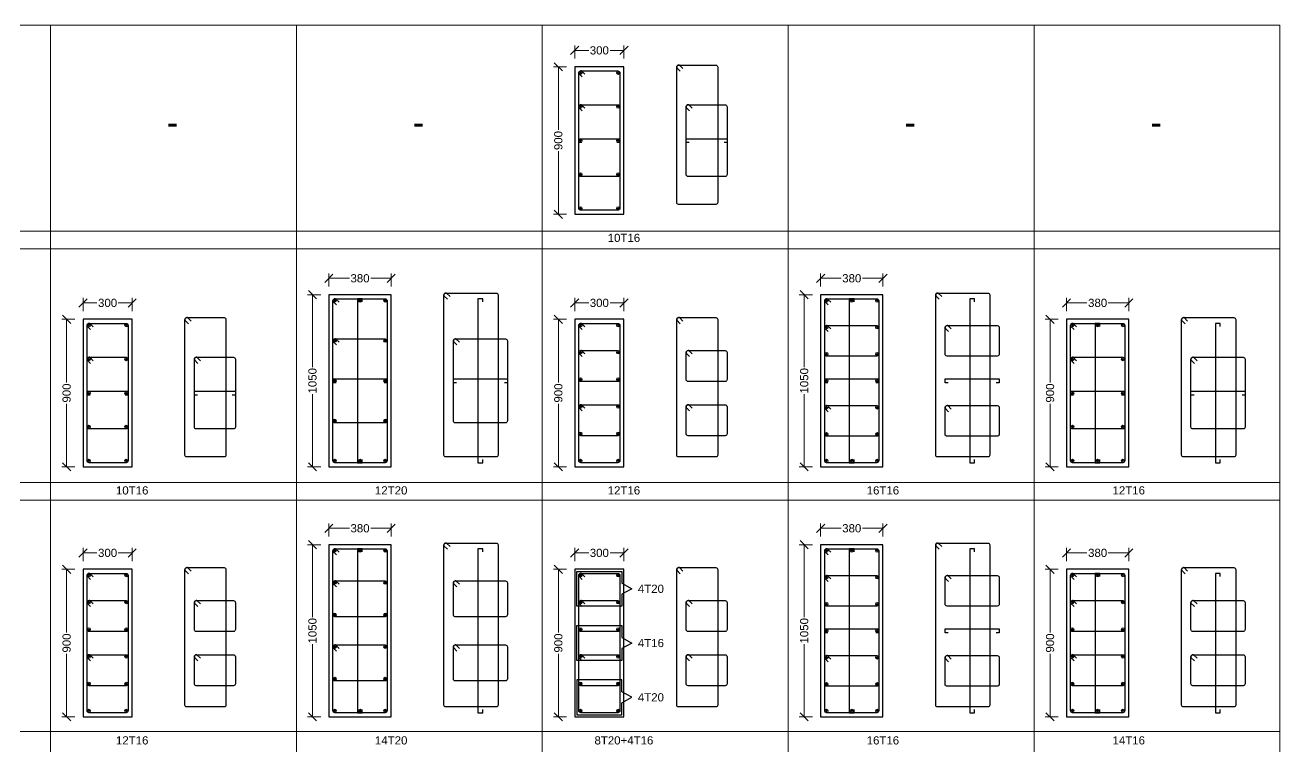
# Model space of a CAD drawing. Header units: inches. Extents: x 332 to 524, y 371 to 463.
# Drawn here: x 400.59 to 408.25, y 411.08 to 415.48 of the extents above; entities that cross this region are included whole.
import ezdxf
from ezdxf.enums import TextEntityAlignment as Align

# ---------------------------------------------------------------- set-up
doc = ezdxf.new("R2010")
doc.units = ezdxf.units.IN
doc.header["$MEASUREMENT"] = 0
for name, color, linetype, lineweight in [('16', 7, 'Continuous', 13), ('20', 7, 'Continuous', 13), ('Column', 1, 'Continuous', 30), ('S-SHEET', 8, 'Continuous', 0)]:
    doc.layers.add(name, color=color, linetype=linetype, lineweight=lineweight)
for name, color, linetype in [('Bar', 7, 'Continuous'), ('Cover', 25, 'Continuous'), ('Dim', 7, 'Continuous'), ('Links', 4, 'Continuous'), ('Text', 7, 'Continuous')]:
    doc.layers.add(name, color=color, linetype=linetype)
doc.styles.add('Rcad', font='arial.ttf')

# ---------------------------------------------------------------- blocks, each defined once
blk = doc.blocks.new('_Oblique')
at = {"color": 0, "linetype": 'ByBlock', "lineweight": -2}
blk.add_line((-0.5, -0.5), (0.5, 0.5), dxfattribs=at)
blk = doc.blocks.new('16')
at = {"layer": '16'}
h = blk.add_hatch(color=256, dxfattribs=at)
edge = h.paths.add_edge_path()
edge.add_arc((0, 0), 0.13, 0, 360)
for p, q in [((-0.5, 0), (0.5, 0)), ((0, 0.5), (0, -0.5))]:
    blk.add_line(p, q, dxfattribs=at)
for radius in [0.5, 0.13]:
    blk.add_circle((0, 0), radius, dxfattribs=at)
blk = doc.blocks.new('20')
at = {"layer": '20'}
h = blk.add_hatch(color=256, dxfattribs=at)
h.paths.add_polyline_path([(0.26, 0.26), (0, 0), (0.26, -0.26, 0.198912), (0.36, 0, 0.198912)])
h.paths.add_polyline_path([(0.26, 0.26, 0.414214), (-0.26, 0.26), (0, 0)])
h.paths.add_polyline_path([(-0.26, 0.26, 0.198912), (-0.36, 0, 0.198912), (-0.26, -0.26), (0, 0)])
h.paths.add_polyline_path([(0, 0), (-0.26, -0.26, 0.414214), (0.26, -0.26)])
blk.add_circle((0, 0), 0.5, dxfattribs=at)

msp = doc.modelspace()

# ---------------------------------------------------------------- linework, layer by layer
at = {"layer": 'Column', "elevation": 2510.4241}
for points in [[(403.9448, 414.3254), (404.2448, 414.3254), (404.2448, 415.2254), (403.9448, 415.2254)], [(402.4448, 412.7846), (402.8248, 412.7846), (402.8248, 413.8346), (402.4448, 413.8346)], [(405.4448, 412.7846), (405.8248, 412.7846), (405.8248, 413.8346), (405.4448, 413.8346)], [(400.9448, 412.7846), (401.2448, 412.7846), (401.2448, 413.6846), (400.9448, 413.6846)], [(403.9448, 412.7846), (404.2448, 412.7846), (404.2448, 413.6846), (403.9448, 413.6846)], [(406.9448, 412.7846), (407.3248, 412.7846), (407.3248, 413.6846), (406.9448, 413.6846)], [(402.4448, 411.259), (402.8248, 411.259), (402.8248, 412.309), (402.4448, 412.309)], [(405.4448, 411.259), (405.8248, 411.259), (405.8248, 412.309), (405.4448, 412.309)], [(400.9448, 411.259), (401.2448, 411.259), (401.2448, 412.159), (400.9448, 412.159)], [(403.9448, 411.259), (404.2448, 411.259), (404.2448, 412.159), (403.9448, 412.159)], [(406.9448, 411.259), (407.3248, 411.259), (407.3248, 412.159), (406.9448, 412.159)]]:
    msp.add_lwpolyline(points, close=True, dxfattribs=at)
at = {"layer": 'Cover', "elevation": 2510.4241}
for points in [[(404.5787, 415.2355), (404.8053, 415.2355, -0.414214), (404.817, 415.2238), (404.817, 414.3972, -0.414214), (404.8053, 414.3855), (404.5787, 414.3855, -0.414214), (404.567, 414.3972), (404.567, 415.2238, -0.414214), (404.5787, 415.2355), (404.5829, 415.2355), (404.6039, 415.2146), (404.5829, 415.2355), (404.5787, 415.2355, 0.414214), (404.567, 415.2238), (404.567, 415.2197), (404.5881, 415.1987)], [(403.9815, 415.2004), (404.2081, 415.2004, -0.414214), (404.2198, 415.1887), (404.2198, 414.3621, -0.414214), (404.2081, 414.3504), (403.9815, 414.3504, -0.414214), (403.9698, 414.3621), (403.9698, 415.1887, -0.414214), (403.9815, 415.2004), (403.9857, 415.2004), (404.0067, 415.1795), (403.9857, 415.2004), (403.9815, 415.2004, 0.414214), (403.9698, 415.1887), (403.9698, 415.1846), (403.9909, 415.1636)], [(402.4815, 413.8096), (402.7881, 413.8096, -0.414214), (402.7998, 413.7979), (402.7998, 412.8213, -0.414214), (402.7881, 412.8096), (402.4815, 412.8096, -0.414214), (402.4698, 412.8213), (402.4698, 413.7979, -0.414214), (402.4815, 413.8096), (402.4857, 413.8096), (402.5067, 413.7886), (402.4857, 413.8096), (402.4815, 413.8096, 0.414214), (402.4698, 413.7979), (402.4698, 413.7937), (402.4909, 413.7728)], [(403.1587, 413.8447), (403.4653, 413.8447, -0.414214), (403.477, 413.833), (403.477, 412.8564, -0.414214), (403.4653, 412.8447), (403.1587, 412.8447, -0.414214), (403.147, 412.8564), (403.147, 413.833, -0.414214), (403.1587, 413.8447), (403.1629, 413.8447), (403.1839, 413.8237), (403.1629, 413.8447), (403.1587, 413.8447, 0.414214), (403.147, 413.833), (403.147, 413.8288), (403.1681, 413.8079)], [(405.4815, 413.8096), (405.7881, 413.8096, -0.414214), (405.7998, 413.7979), (405.7998, 412.8213, -0.414214), (405.7881, 412.8096), (405.4815, 412.8096, -0.414214), (405.4698, 412.8213), (405.4698, 413.7979, -0.414214), (405.4815, 413.8096), (405.4857, 413.8096), (405.5067, 413.7886), (405.4857, 413.8096), (405.4815, 413.8096, 0.414214), (405.4698, 413.7979), (405.4698, 413.7937), (405.4909, 413.7728)], [(406.1587, 413.8447), (406.4653, 413.8447, -0.414214), (406.477, 413.833), (406.477, 412.8564, -0.414214), (406.4653, 412.8447), (406.1587, 412.8447, -0.414214), (406.147, 412.8564), (406.147, 413.833, -0.414214), (406.1587, 413.8447), (406.1629, 413.8447), (406.1839, 413.8237), (406.1629, 413.8447), (406.1587, 413.8447, 0.414214), (406.147, 413.833), (406.147, 413.8288), (406.1681, 413.8079)], [(400.9815, 413.6596), (401.2081, 413.6596, -0.414214), (401.2198, 413.6479), (401.2198, 412.8213, -0.414214), (401.2081, 412.8096), (400.9815, 412.8096, -0.414214), (400.9698, 412.8213), (400.9698, 413.6479, -0.414214), (400.9815, 413.6596), (400.9857, 413.6596), (401.0067, 413.6386), (400.9857, 413.6596), (400.9815, 413.6596, 0.414214), (400.9698, 413.6479), (400.9698, 413.6437), (400.9909, 413.6228)], [(401.5787, 413.6947), (401.8053, 413.6947, -0.414214), (401.817, 413.683), (401.817, 412.8564, -0.414214), (401.8053, 412.8447), (401.5787, 412.8447, -0.414214), (401.567, 412.8564), (401.567, 413.683, -0.414214), (401.5787, 413.6947), (401.5829, 413.6947), (401.6039, 413.6737), (401.5829, 413.6947), (401.5787, 413.6947, 0.414214), (401.567, 413.683), (401.567, 413.6788), (401.5881, 413.6579)], [(403.9815, 413.6596), (404.2081, 413.6596, -0.414214), (404.2198, 413.6479), (404.2198, 412.8213, -0.414214), (404.2081, 412.8096), (403.9815, 412.8096, -0.414214), (403.9698, 412.8213), (403.9698, 413.6479, -0.414214), (403.9815, 413.6596), (403.9857, 413.6596), (404.0067, 413.6386), (403.9857, 413.6596), (403.9815, 413.6596, 0.414214), (403.9698, 413.6479), (403.9698, 413.6437), (403.9909, 413.6228)], [(404.5787, 413.6947), (404.8053, 413.6947, -0.414214), (404.817, 413.683), (404.817, 412.8564, -0.414214), (404.8053, 412.8447), (404.5787, 412.8447, -0.414214), (404.567, 412.8564), (404.567, 413.683, -0.414214), (404.5787, 413.6947), (404.5829, 413.6947), (404.6039, 413.6737), (404.5829, 413.6947), (404.5787, 413.6947, 0.414214), (404.567, 413.683), (404.567, 413.6788), (404.5881, 413.6579)], [(406.9815, 413.6596), (407.2881, 413.6596, -0.414214), (407.2998, 413.6479), (407.2998, 412.8213, -0.414214), (407.2881, 412.8096), (406.9815, 412.8096, -0.414214), (406.9698, 412.8213), (406.9698, 413.6479, -0.414214), (406.9815, 413.6596), (406.9857, 413.6596), (407.0067, 413.6386), (406.9857, 413.6596), (406.9815, 413.6596, 0.414214), (406.9698, 413.6479), (406.9698, 413.6437), (406.9909, 413.6228)], [(407.6587, 413.6947), (407.9653, 413.6947, -0.414214), (407.977, 413.683), (407.977, 412.8564, -0.414214), (407.9653, 412.8447), (407.6587, 412.8447, -0.414214), (407.647, 412.8564), (407.647, 413.683, -0.414214), (407.6587, 413.6947), (407.6629, 413.6947), (407.6839, 413.6737), (407.6629, 413.6947), (407.6587, 413.6947, 0.414214), (407.647, 413.683), (407.647, 413.6788), (407.6681, 413.6579)], [(403.1587, 412.3191), (403.4653, 412.3191, -0.414214), (403.477, 412.3074), (403.477, 411.3308, -0.414214), (403.4653, 411.3191), (403.1587, 411.3191, -0.414214), (403.147, 411.3308), (403.147, 412.3074, -0.414214), (403.1587, 412.3191), (403.1629, 412.3191), (403.1839, 412.2981), (403.1629, 412.3191), (403.1587, 412.3191, 0.414214), (403.147, 412.3074), (403.147, 412.3032), (403.1681, 412.2823)], [(406.1587, 412.3191), (406.4653, 412.3191, -0.414214), (406.477, 412.3074), (406.477, 411.3308, -0.414214), (406.4653, 411.3191), (406.1587, 411.3191, -0.414214), (406.147, 411.3308), (406.147, 412.3074, -0.414214), (406.1587, 412.3191), (406.1629, 412.3191), (406.1839, 412.2981), (406.1629, 412.3191), (406.1587, 412.3191, 0.414214), (406.147, 412.3074), (406.147, 412.3032), (406.1681, 412.2823)], [(402.4815, 412.284), (402.7881, 412.284, -0.414214), (402.7998, 412.2723), (402.7998, 411.2957, -0.414214), (402.7881, 411.284), (402.4815, 411.284, -0.414214), (402.4698, 411.2957), (402.4698, 412.2723, -0.414214), (402.4815, 412.284), (402.4857, 412.284), (402.5067, 412.263), (402.4857, 412.284), (402.4815, 412.284, 0.414214), (402.4698, 412.2723), (402.4698, 412.2681), (402.4909, 412.2472)], [(405.4815, 412.284), (405.7881, 412.284, -0.414214), (405.7998, 412.2723), (405.7998, 411.2957, -0.414214), (405.7881, 411.284), (405.4815, 411.284, -0.414214), (405.4698, 411.2957), (405.4698, 412.2723, -0.414214), (405.4815, 412.284), (405.4857, 412.284), (405.5067, 412.263), (405.4857, 412.284), (405.4815, 412.284, 0.414214), (405.4698, 412.2723), (405.4698, 412.2681), (405.4909, 412.2472)], [(401.5787, 412.1691), (401.8053, 412.1691, -0.414214), (401.817, 412.1574), (401.817, 411.3308, -0.414214), (401.8053, 411.3191), (401.5787, 411.3191, -0.414214), (401.567, 411.3308), (401.567, 412.1574, -0.414214), (401.5787, 412.1691), (401.5829, 412.1691), (401.6039, 412.1481), (401.5829, 412.1691), (401.5787, 412.1691, 0.414214), (401.567, 412.1574), (401.567, 412.1532), (401.5881, 412.1323)], [(404.5787, 412.1691), (404.8053, 412.1691, -0.414214), (404.817, 412.1574), (404.817, 411.3308, -0.414214), (404.8053, 411.3191), (404.5787, 411.3191, -0.414214), (404.567, 411.3308), (404.567, 412.1574, -0.414214), (404.5787, 412.1691), (404.5829, 412.1691), (404.6039, 412.1481), (404.5829, 412.1691), (404.5787, 412.1691, 0.414214), (404.567, 412.1574), (404.567, 412.1532), (404.5881, 412.1323)], [(407.6587, 412.1691), (407.9653, 412.1691, -0.414214), (407.977, 412.1574), (407.977, 411.3308, -0.414214), (407.9653, 411.3191), (407.6587, 411.3191, -0.414214), (407.647, 411.3308), (407.647, 412.1574, -0.414214), (407.6587, 412.1691), (407.6629, 412.1691), (407.6839, 412.1481), (407.6629, 412.1691), (407.6587, 412.1691, 0.414214), (407.647, 412.1574), (407.647, 412.1532), (407.6681, 412.1323)], [(400.9815, 412.134), (401.2081, 412.134, -0.414214), (401.2198, 412.1223), (401.2198, 411.2957, -0.414214), (401.2081, 411.284), (400.9815, 411.284, -0.414214), (400.9698, 411.2957), (400.9698, 412.1223, -0.414214), (400.9815, 412.134), (400.9857, 412.134), (401.0067, 412.113), (400.9857, 412.134), (400.9815, 412.134, 0.414214), (400.9698, 412.1223), (400.9698, 412.1181), (400.9909, 412.0972)], [(403.9815, 412.134), (404.2081, 412.134, -0.414214), (404.2198, 412.1223), (404.2198, 411.2957, -0.414214), (404.2081, 411.284), (403.9815, 411.284, -0.414214), (403.9698, 411.2957), (403.9698, 412.1223, -0.414214), (403.9815, 412.134), (403.9857, 412.134), (404.0067, 412.113), (403.9857, 412.134), (403.9815, 412.134, 0.414214), (403.9698, 412.1223), (403.9698, 412.1181), (403.9909, 412.0972)], [(406.9815, 412.134), (407.2881, 412.134, -0.414214), (407.2998, 412.1223), (407.2998, 411.2957, -0.414214), (407.2881, 411.284), (406.9815, 411.284, -0.414214), (406.9698, 411.2957), (406.9698, 412.1223, -0.414214), (406.9815, 412.134), (406.9857, 412.134), (407.0067, 412.113), (406.9857, 412.134), (406.9815, 412.134, 0.414214), (406.9698, 412.1223), (406.9698, 412.1181), (406.9909, 412.0972)]]:
    msp.add_lwpolyline(points, format="xyb", dxfattribs=at)
at = {"layer": 'Dim', "lineweight": 13}
for p, q in [((403.9448, 415.2754, 2510.4241), (403.9448, 415.3554, 2510.4241)), ((403.9448, 415.3254, 2510.4241), (404.0298, 415.3254, 2510.4241)), ((404.2448, 415.3254, 2510.4241), (404.1599, 415.3254, 2510.4241)), ((404.2448, 415.2754, 2510.4241), (404.2448, 415.3554, 2510.4241)), ((403.8948, 415.2254, 2510.4241), (403.8148, 415.2254, 2510.4241)), ((403.8448, 415.2254, 2510.4241), (403.8448, 414.8405, 2510.4241)), ((403.8448, 414.3254, 2510.4241), (403.8448, 414.7104, 2510.4241)), ((403.8948, 414.3254, 2510.4241), (403.8148, 414.3254, 2510.4241)), ((402.4448, 413.8846, 2510.4241), (402.4448, 413.9646, 2510.4241)), ((402.4448, 413.9346, 2510.4241), (402.5698, 413.9346, 2510.4241)), ((402.8248, 413.9346, 2510.4241), (402.6999, 413.9346, 2510.4241)), ((402.8248, 413.8846, 2510.4241), (402.8248, 413.9646, 2510.4241)), ((405.4448, 413.8846, 2510.4241), (405.4448, 413.9646, 2510.4241)), ((405.4448, 413.9346, 2510.4241), (405.5698, 413.9346, 2510.4241)), ((405.8248, 413.9346, 2510.4241), (405.6999, 413.9346, 2510.4241)), ((405.8248, 413.8846, 2510.4241), (405.8248, 413.9646, 2510.4241)), ((400.9448, 413.7346, 2510.4241), (400.9448, 413.8146, 2510.4241)), ((400.9448, 413.7846, 2510.4241), (401.0298, 413.7846, 2510.4241)), ((401.2448, 413.7846, 2510.4241), (401.1599, 413.7846, 2510.4241)), ((401.2448, 413.7346, 2510.4241), (401.2448, 413.8146, 2510.4241)), ((402.3948, 413.8346, 2510.4241), (402.3148, 413.8346, 2510.4241)), ((402.3448, 413.8346, 2510.4241), (402.3448, 413.3917, 2510.4241)), ((403.9448, 413.7346, 2510.4241), (403.9448, 413.8146, 2510.4241)), ((403.9448, 413.7846, 2510.4241), (404.0298, 413.7846, 2510.4241)), ((404.2448, 413.7846, 2510.4241), (404.1599, 413.7846, 2510.4241)), ((404.2448, 413.7346, 2510.4241), (404.2448, 413.8146, 2510.4241)), ((405.3948, 413.8346, 2510.4241), (405.3148, 413.8346, 2510.4241)), ((405.3448, 413.8346, 2510.4241), (405.3448, 413.3917, 2510.4241)), ((406.9448, 413.7346, 2510.4241), (406.9448, 413.8146, 2510.4241)), ((406.9448, 413.7846, 2510.4241), (407.0698, 413.7846, 2510.4241)), ((407.3248, 413.7846, 2510.4241), (407.1999, 413.7846, 2510.4241)), ((407.3248, 413.7346, 2510.4241), (407.3248, 413.8146, 2510.4241)), ((400.8948, 413.6846, 2510.4241), (400.8148, 413.6846, 2510.4241)), ((400.8448, 413.6846, 2510.4241), (400.8448, 413.2996, 2510.4241)), ((403.8948, 413.6846, 2510.4241), (403.8148, 413.6846, 2510.4241)), ((403.8448, 413.6846, 2510.4241), (403.8448, 413.2996, 2510.4241)), ((406.8948, 413.6846, 2510.4241), (406.8148, 413.6846, 2510.4241)), ((406.8448, 413.6846, 2510.4241), (406.8448, 413.2996, 2510.4241)), ((400.8448, 412.7846, 2510.4241), (400.8448, 413.1695, 2510.4241)), ((402.3448, 412.7846, 2510.4241), (402.3448, 413.2274, 2510.4241)), ((403.8448, 412.7846, 2510.4241), (403.8448, 413.1695, 2510.4241)), ((405.3448, 412.7846, 2510.4241), (405.3448, 413.2274, 2510.4241)), ((406.8448, 412.7846, 2510.4241), (406.8448, 413.1695, 2510.4241)), ((400.8948, 412.7846, 2510.4241), (400.8148, 412.7846, 2510.4241)), ((402.3948, 412.7846, 2510.4241), (402.3148, 412.7846, 2510.4241)), ((403.8948, 412.7846, 2510.4241), (403.8148, 412.7846, 2510.4241)), ((405.3948, 412.7846, 2510.4241), (405.3148, 412.7846, 2510.4241)), ((406.8948, 412.7846, 2510.4241), (406.8148, 412.7846, 2510.4241)), ((402.4448, 412.359, 2510.4241), (402.4448, 412.439, 2510.4241)), ((402.4448, 412.409, 2510.4241), (402.5698, 412.409, 2510.4241)), ((402.8248, 412.409, 2510.4241), (402.6999, 412.409, 2510.4241)), ((402.8248, 412.359, 2510.4241), (402.8248, 412.439, 2510.4241)), ((405.4448, 412.359, 2510.4241), (405.4448, 412.439, 2510.4241)), ((405.4448, 412.409, 2510.4241), (405.5698, 412.409, 2510.4241)), ((405.8248, 412.409, 2510.4241), (405.6999, 412.409, 2510.4241)), ((405.8248, 412.359, 2510.4241), (405.8248, 412.439, 2510.4241)), ((400.9448, 412.209, 2510.4241), (400.9448, 412.289, 2510.4241)), ((400.9448, 412.259, 2510.4241), (401.0298, 412.259, 2510.4241)), ((401.2448, 412.259, 2510.4241), (401.1599, 412.259, 2510.4241)), ((401.2448, 412.209, 2510.4241), (401.2448, 412.289, 2510.4241)), ((402.3948, 412.309, 2510.4241), (402.3148, 412.309, 2510.4241)), ((402.3448, 412.309, 2510.4241), (402.3448, 411.8661, 2510.4241)), ((403.9448, 412.209, 2510.4241), (403.9448, 412.289, 2510.4241)), ((403.9448, 412.259, 2510.4241), (404.0298, 412.259, 2510.4241)), ((404.2448, 412.259, 2510.4241), (404.1599, 412.259, 2510.4241)), ((404.2448, 412.209, 2510.4241), (404.2448, 412.289, 2510.4241)), ((405.3948, 412.309, 2510.4241), (405.3148, 412.309, 2510.4241)), ((405.3448, 412.309, 2510.4241), (405.3448, 411.8661, 2510.4241)), ((406.9448, 412.209, 2510.4241), (406.9448, 412.289, 2510.4241)), ((406.9448, 412.259, 2510.4241), (407.0698, 412.259, 2510.4241)), ((407.3248, 412.259, 2510.4241), (407.1999, 412.259, 2510.4241)), ((407.3248, 412.209, 2510.4241), (407.3248, 412.289, 2510.4241)), ((400.8948, 412.159, 2510.4241), (400.8148, 412.159, 2510.4241)), ((400.8448, 412.159, 2510.4241), (400.8448, 411.7741, 2510.4241)), ((403.8948, 412.159, 2510.4241), (403.8148, 412.159, 2510.4241)), ((403.8448, 412.159, 2510.4241), (403.8448, 411.7741, 2510.4241)), ((406.8948, 412.159, 2510.4241), (406.8148, 412.159, 2510.4241)), ((406.8448, 412.159, 2510.4241), (406.8448, 411.7741, 2510.4241)), ((400.8448, 411.259, 2510.4241), (400.8448, 411.6439, 2510.4241)), ((402.3448, 411.259, 2510.4241), (402.3448, 411.7019, 2510.4241)), ((403.8448, 411.259, 2510.4241), (403.8448, 411.6439, 2510.4241)), ((405.3448, 411.259, 2510.4241), (405.3448, 411.7019, 2510.4241)), ((406.8448, 411.259, 2510.4241), (406.8448, 411.6439, 2510.4241)), ((400.8948, 411.259, 2510.4241), (400.8148, 411.259, 2510.4241)), ((402.3948, 411.259, 2510.4241), (402.3148, 411.259, 2510.4241)), ((403.8948, 411.259, 2510.4241), (403.8148, 411.259, 2510.4241)), ((405.3948, 411.259, 2510.4241), (405.3148, 411.259, 2510.4241)), ((406.8948, 411.259, 2510.4241), (406.8148, 411.259, 2510.4241))]:
    msp.add_line(p, q, dxfattribs=at)
at = {"layer": 'Links', "elevation": 2510.4241}
for points in [[(403.9815, 414.9934), (404.2081, 414.9934, -0.414214), (404.2198, 414.9817), (404.2198, 414.5677, -0.414214), (404.2081, 414.556), (403.9815, 414.556, -0.414214), (403.9698, 414.5677), (403.9698, 414.9817, -0.414214), (403.9815, 414.9934), (403.9857, 414.9934), (404.0067, 414.9725), (403.9857, 414.9934), (403.9815, 414.9934, 0.414214), (403.9698, 414.9817), (403.9698, 414.9776), (403.9909, 414.9566)], [(404.636, 414.9934), (404.8626, 414.9934, -0.414214), (404.8743, 414.9817), (404.8743, 414.5677, -0.414214), (404.8626, 414.556), (404.636, 414.556, -0.414214), (404.6243, 414.5677), (404.6243, 414.9817, -0.414214), (404.636, 414.9934), (404.6402, 414.9934), (404.6612, 414.9725), (404.6402, 414.9934), (404.636, 414.9934, 0.414214), (404.6243, 414.9817), (404.6243, 414.9776), (404.6454, 414.9566)], [(405.4815, 413.6466), (405.7881, 413.6466, -0.414214), (405.7998, 413.6349), (405.7998, 413.4719, -0.414214), (405.7881, 413.4602), (405.4815, 413.4602, -0.414214), (405.4698, 413.4719), (405.4698, 413.6349, -0.414214), (405.4815, 413.6466), (405.4857, 413.6466), (405.5067, 413.6256), (405.4857, 413.6466), (405.4815, 413.6466, 0.414214), (405.4698, 413.6349), (405.4698, 413.6307), (405.4909, 413.6098)], [(406.216, 413.6466), (406.5226, 413.6466, -0.414214), (406.5343, 413.6349), (406.5343, 413.4719, -0.414214), (406.5226, 413.4602), (406.216, 413.4602, -0.414214), (406.2043, 413.4719), (406.2043, 413.6349, -0.414214), (406.216, 413.6466), (406.2202, 413.6466), (406.2412, 413.6256), (406.2202, 413.6466), (406.216, 413.6466, 0.414214), (406.2043, 413.6349), (406.2043, 413.6307), (406.2254, 413.6098)], [(402.4815, 413.5651), (402.7881, 413.5651, -0.414214), (402.7998, 413.5534), (402.7998, 413.0644, -0.414214), (402.7881, 413.0527), (402.4815, 413.0527, -0.414214), (402.4698, 413.0644), (402.4698, 413.5534, -0.414214), (402.4815, 413.5651), (402.4857, 413.5651), (402.5067, 413.5441), (402.4857, 413.5651), (402.4815, 413.5651, 0.414214), (402.4698, 413.5534), (402.4698, 413.5492), (402.4909, 413.5283)], [(403.216, 413.5651), (403.5226, 413.5651, -0.414214), (403.5343, 413.5534), (403.5343, 413.0644, -0.414214), (403.5226, 413.0527), (403.216, 413.0527, -0.414214), (403.2043, 413.0644), (403.2043, 413.5534, -0.414214), (403.216, 413.5651), (403.2202, 413.5651), (403.2412, 413.5441), (403.2202, 413.5651), (403.216, 413.5651, 0.414214), (403.2043, 413.5534), (403.2043, 413.5492), (403.2254, 413.5283)], [(403.9815, 413.494), (404.2081, 413.494, -0.414214), (404.2198, 413.4823), (404.2198, 413.3167, -0.414214), (404.2081, 413.305), (403.9815, 413.305, -0.414214), (403.9698, 413.3167), (403.9698, 413.4823, -0.414214), (403.9815, 413.494), (403.9857, 413.494), (404.0067, 413.473), (403.9857, 413.494), (403.9815, 413.494, 0.414214), (403.9698, 413.4823), (403.9698, 413.4781), (403.9909, 413.4572)], [(404.636, 413.494), (404.8626, 413.494, -0.414214), (404.8743, 413.4823), (404.8743, 413.3167, -0.414214), (404.8626, 413.305), (404.636, 413.305, -0.414214), (404.6243, 413.3167), (404.6243, 413.4823, -0.414214), (404.636, 413.494), (404.6402, 413.494), (404.6612, 413.473), (404.6402, 413.494), (404.636, 413.494, 0.414214), (404.6243, 413.4823), (404.6243, 413.4781), (404.6454, 413.4572)], [(400.9815, 413.4526), (401.2081, 413.4526, -0.414214), (401.2198, 413.4409), (401.2198, 413.0269, -0.414214), (401.2081, 413.0152), (400.9815, 413.0152, -0.414214), (400.9698, 413.0269), (400.9698, 413.4409, -0.414214), (400.9815, 413.4526), (400.9857, 413.4526), (401.0067, 413.4316), (400.9857, 413.4526), (400.9815, 413.4526, 0.414214), (400.9698, 413.4409), (400.9698, 413.4367), (400.9909, 413.4158)], [(401.636, 413.4526), (401.8626, 413.4526, -0.414214), (401.8743, 413.4409), (401.8743, 413.0269, -0.414214), (401.8626, 413.0152), (401.636, 413.0152, -0.414214), (401.6243, 413.0269), (401.6243, 413.4409, -0.414214), (401.636, 413.4526), (401.6402, 413.4526), (401.6612, 413.4316), (401.6402, 413.4526), (401.636, 413.4526, 0.414214), (401.6243, 413.4409), (401.6243, 413.4367), (401.6454, 413.4158)], [(406.9815, 413.4526), (407.2881, 413.4526, -0.414214), (407.2998, 413.4409), (407.2998, 413.0269, -0.414214), (407.2881, 413.0152), (406.9815, 413.0152, -0.414214), (406.9698, 413.0269), (406.9698, 413.4409, -0.414214), (406.9815, 413.4526), (406.9857, 413.4526), (407.0067, 413.4316), (406.9857, 413.4526), (406.9815, 413.4526, 0.414214), (406.9698, 413.4409), (406.9698, 413.4367), (406.9909, 413.4158)], [(407.716, 413.4526), (408.0226, 413.4526, -0.414214), (408.0343, 413.4409), (408.0343, 413.0269, -0.414214), (408.0226, 413.0152), (407.716, 413.0152, -0.414214), (407.7043, 413.0269), (407.7043, 413.4409, -0.414214), (407.716, 413.4526), (407.7202, 413.4526), (407.7412, 413.4316), (407.7202, 413.4526), (407.716, 413.4526, 0.414214), (407.7043, 413.4409), (407.7043, 413.4367), (407.7254, 413.4158)], [(403.9815, 413.1628), (404.2081, 413.1628, -0.414214), (404.2198, 413.1511), (404.2198, 412.9855, -0.414214), (404.2081, 412.9738), (403.9815, 412.9738, -0.414214), (403.9698, 412.9855), (403.9698, 413.1511, -0.414214), (403.9815, 413.1628), (403.9857, 413.1628), (404.0067, 413.1418), (403.9857, 413.1628), (403.9815, 413.1628, 0.414214), (403.9698, 413.1511), (403.9698, 413.1469), (403.9909, 413.126)], [(404.636, 413.1628), (404.8626, 413.1628, -0.414214), (404.8743, 413.1511), (404.8743, 412.9855, -0.414214), (404.8626, 412.9738), (404.636, 412.9738, -0.414214), (404.6243, 412.9855), (404.6243, 413.1511, -0.414214), (404.636, 413.1628), (404.6402, 413.1628), (404.6612, 413.1418), (404.6402, 413.1628), (404.636, 413.1628, 0.414214), (404.6243, 413.1511), (404.6243, 413.1469), (404.6454, 413.126)], [(405.4815, 413.1576), (405.7881, 413.1576, -0.414214), (405.7998, 413.1459), (405.7998, 412.9829, -0.414214), (405.7881, 412.9712), (405.4815, 412.9712, -0.414214), (405.4698, 412.9829), (405.4698, 413.1459, -0.414214), (405.4815, 413.1576), (405.4857, 413.1576), (405.5067, 413.1366), (405.4857, 413.1576), (405.4815, 413.1576, 0.414214), (405.4698, 413.1459), (405.4698, 413.1417), (405.4909, 413.1208)], [(406.216, 413.1576), (406.5226, 413.1576, -0.414214), (406.5343, 413.1459), (406.5343, 412.9829, -0.414214), (406.5226, 412.9712), (406.216, 412.9712, -0.414214), (406.2043, 412.9829), (406.2043, 413.1459, -0.414214), (406.216, 413.1576), (406.2202, 413.1576), (406.2412, 413.1366), (406.2202, 413.1576), (406.216, 413.1576, 0.414214), (406.2043, 413.1459), (406.2043, 413.1417), (406.2254, 413.1208)], [(402.4815, 412.0884), (402.7881, 412.0884, -0.414214), (402.7998, 412.0767), (402.7998, 411.8811, -0.414214), (402.7881, 411.8694), (402.4815, 411.8694, -0.414214), (402.4698, 411.8811), (402.4698, 412.0767, -0.414214), (402.4815, 412.0884), (402.4857, 412.0884), (402.5067, 412.0674), (402.4857, 412.0884), (402.4815, 412.0884, 0.414214), (402.4698, 412.0767), (402.4698, 412.0725), (402.4909, 412.0516)], [(403.216, 412.0884), (403.5226, 412.0884, -0.414214), (403.5343, 412.0767), (403.5343, 411.8811, -0.414214), (403.5226, 411.8694), (403.216, 411.8694, -0.414214), (403.2043, 411.8811), (403.2043, 412.0767, -0.414214), (403.216, 412.0884), (403.2202, 412.0884), (403.2412, 412.0674), (403.2202, 412.0884), (403.216, 412.0884, 0.414214), (403.2043, 412.0767), (403.2043, 412.0725), (403.2254, 412.0516)], [(405.4815, 412.121), (405.7881, 412.121, -0.414214), (405.7998, 412.1093), (405.7998, 411.9463, -0.414214), (405.7881, 411.9346), (405.4815, 411.9346, -0.414214), (405.4698, 411.9463), (405.4698, 412.1093, -0.414214), (405.4815, 412.121), (405.4857, 412.121), (405.5067, 412.1), (405.4857, 412.121), (405.4815, 412.121, 0.414214), (405.4698, 412.1093), (405.4698, 412.1051), (405.4909, 412.0842)], [(406.216, 412.121), (406.5226, 412.121, -0.414214), (406.5343, 412.1093), (406.5343, 411.9463, -0.414214), (406.5226, 411.9346), (406.216, 411.9346, -0.414214), (406.2043, 411.9463), (406.2043, 412.1093, -0.414214), (406.216, 412.121), (406.2202, 412.121), (406.2412, 412.1), (406.2202, 412.121), (406.216, 412.121, 0.414214), (406.2043, 412.1093), (406.2043, 412.1051), (406.2254, 412.0842)], [(400.9815, 411.9684), (401.2081, 411.9684, -0.414214), (401.2198, 411.9567), (401.2198, 411.7911, -0.414214), (401.2081, 411.7794), (400.9815, 411.7794, -0.414214), (400.9698, 411.7911), (400.9698, 411.9567, -0.414214), (400.9815, 411.9684), (400.9857, 411.9684), (401.0067, 411.9474), (400.9857, 411.9684), (400.9815, 411.9684, 0.414214), (400.9698, 411.9567), (400.9698, 411.9525), (400.9909, 411.9316)], [(401.636, 411.9684), (401.8626, 411.9684, -0.414214), (401.8743, 411.9567), (401.8743, 411.7911, -0.414214), (401.8626, 411.7794), (401.636, 411.7794, -0.414214), (401.6243, 411.7911), (401.6243, 411.9567, -0.414214), (401.636, 411.9684), (401.6402, 411.9684), (401.6612, 411.9474), (401.6402, 411.9684), (401.636, 411.9684, 0.414214), (401.6243, 411.9567), (401.6243, 411.9525), (401.6454, 411.9316)], [(403.9815, 411.9684), (404.2081, 411.9684, -0.414214), (404.2198, 411.9567), (404.2198, 411.7911, -0.414214), (404.2081, 411.7794), (403.9815, 411.7794, -0.414214), (403.9698, 411.7911), (403.9698, 411.9567, -0.414214), (403.9815, 411.9684), (403.9857, 411.9684), (404.0067, 411.9474), (403.9857, 411.9684), (403.9815, 411.9684, 0.414214), (403.9698, 411.9567), (403.9698, 411.9525), (403.9909, 411.9316)], [(404.636, 411.9684), (404.8626, 411.9684, -0.414214), (404.8743, 411.9567), (404.8743, 411.7911, -0.414214), (404.8626, 411.7794), (404.636, 411.7794, -0.414214), (404.6243, 411.7911), (404.6243, 411.9567, -0.414214), (404.636, 411.9684), (404.6402, 411.9684), (404.6612, 411.9474), (404.6402, 411.9684), (404.636, 411.9684, 0.414214), (404.6243, 411.9567), (404.6243, 411.9525), (404.6454, 411.9316)], [(406.9815, 411.9684), (407.2881, 411.9684, -0.414214), (407.2998, 411.9567), (407.2998, 411.7911, -0.414214), (407.2881, 411.7794), (406.9815, 411.7794, -0.414214), (406.9698, 411.7911), (406.9698, 411.9567, -0.414214), (406.9815, 411.9684), (406.9857, 411.9684), (407.0067, 411.9474), (406.9857, 411.9684), (406.9815, 411.9684, 0.414214), (406.9698, 411.9567), (406.9698, 411.9525), (406.9909, 411.9316)], [(407.716, 411.9684), (408.0226, 411.9684, -0.414214), (408.0343, 411.9567), (408.0343, 411.7911, -0.414214), (408.0226, 411.7794), (407.716, 411.7794, -0.414214), (407.7043, 411.7911), (407.7043, 411.9567, -0.414214), (407.716, 411.9684), (407.7202, 411.9684), (407.7412, 411.9474), (407.7202, 411.9684), (407.716, 411.9684, 0.414214), (407.7043, 411.9567), (407.7043, 411.9525), (407.7254, 411.9316)], [(400.9815, 411.6372), (401.2081, 411.6372, -0.414214), (401.2198, 411.6255), (401.2198, 411.4599, -0.414214), (401.2081, 411.4482), (400.9815, 411.4482, -0.414214), (400.9698, 411.4599), (400.9698, 411.6255, -0.414214), (400.9815, 411.6372), (400.9857, 411.6372), (401.0067, 411.6162), (400.9857, 411.6372), (400.9815, 411.6372, 0.414214), (400.9698, 411.6255), (400.9698, 411.6213), (400.9909, 411.6004)], [(401.636, 411.6372), (401.8626, 411.6372, -0.414214), (401.8743, 411.6255), (401.8743, 411.4599, -0.414214), (401.8626, 411.4482), (401.636, 411.4482, -0.414214), (401.6243, 411.4599), (401.6243, 411.6255, -0.414214), (401.636, 411.6372), (401.6402, 411.6372), (401.6612, 411.6162), (401.6402, 411.6372), (401.636, 411.6372, 0.414214), (401.6243, 411.6255), (401.6243, 411.6213), (401.6454, 411.6004)], [(402.4815, 411.6972), (402.7881, 411.6972, -0.414214), (402.7998, 411.6855), (402.7998, 411.4899, -0.414214), (402.7881, 411.4782), (402.4815, 411.4782, -0.414214), (402.4698, 411.4899), (402.4698, 411.6855, -0.414214), (402.4815, 411.6972), (402.4857, 411.6972), (402.5067, 411.6762), (402.4857, 411.6972), (402.4815, 411.6972, 0.414214), (402.4698, 411.6855), (402.4698, 411.6813), (402.4909, 411.6604)], [(403.216, 411.6972), (403.5226, 411.6972, -0.414214), (403.5343, 411.6855), (403.5343, 411.4899, -0.414214), (403.5226, 411.4782), (403.216, 411.4782, -0.414214), (403.2043, 411.4899), (403.2043, 411.6855, -0.414214), (403.216, 411.6972), (403.2202, 411.6972), (403.2412, 411.6762), (403.2202, 411.6972), (403.216, 411.6972, 0.414214), (403.2043, 411.6855), (403.2043, 411.6813), (403.2254, 411.6604)], [(403.9815, 411.6372), (404.2081, 411.6372, -0.414214), (404.2198, 411.6255), (404.2198, 411.4599, -0.414214), (404.2081, 411.4482), (403.9815, 411.4482, -0.414214), (403.9698, 411.4599), (403.9698, 411.6255, -0.414214), (403.9815, 411.6372), (403.9857, 411.6372), (404.0067, 411.6162), (403.9857, 411.6372), (403.9815, 411.6372, 0.414214), (403.9698, 411.6255), (403.9698, 411.6213), (403.9909, 411.6004)], [(404.636, 411.6372), (404.8626, 411.6372, -0.414214), (404.8743, 411.6255), (404.8743, 411.4599, -0.414214), (404.8626, 411.4482), (404.636, 411.4482, -0.414214), (404.6243, 411.4599), (404.6243, 411.6255, -0.414214), (404.636, 411.6372), (404.6402, 411.6372), (404.6612, 411.6162), (404.6402, 411.6372), (404.636, 411.6372, 0.414214), (404.6243, 411.6255), (404.6243, 411.6213), (404.6454, 411.6004)], [(405.4815, 411.632), (405.7881, 411.632, -0.414214), (405.7998, 411.6203), (405.7998, 411.4573, -0.414214), (405.7881, 411.4456), (405.4815, 411.4456, -0.414214), (405.4698, 411.4573), (405.4698, 411.6203, -0.414214), (405.4815, 411.632), (405.4857, 411.632), (405.5067, 411.611), (405.4857, 411.632), (405.4815, 411.632, 0.414214), (405.4698, 411.6203), (405.4698, 411.6161), (405.4909, 411.5952)], [(406.216, 411.632), (406.5226, 411.632, -0.414214), (406.5343, 411.6203), (406.5343, 411.4573, -0.414214), (406.5226, 411.4456), (406.216, 411.4456, -0.414214), (406.2043, 411.4573), (406.2043, 411.6203, -0.414214), (406.216, 411.632), (406.2202, 411.632), (406.2412, 411.611), (406.2202, 411.632), (406.216, 411.632, 0.414214), (406.2043, 411.6203), (406.2043, 411.6161), (406.2254, 411.5952)], [(406.9815, 411.6372), (407.2881, 411.6372, -0.414214), (407.2998, 411.6255), (407.2998, 411.4599, -0.414214), (407.2881, 411.4482), (406.9815, 411.4482, -0.414214), (406.9698, 411.4599), (406.9698, 411.6255, -0.414214), (406.9815, 411.6372), (406.9857, 411.6372), (407.0067, 411.6162), (406.9857, 411.6372), (406.9815, 411.6372, 0.414214), (406.9698, 411.6255), (406.9698, 411.6213), (406.9909, 411.6004)], [(407.716, 411.6372), (408.0226, 411.6372, -0.414214), (408.0343, 411.6255), (408.0343, 411.4599, -0.414214), (408.0226, 411.4482), (407.716, 411.4482, -0.414214), (407.7043, 411.4599), (407.7043, 411.6255, -0.414214), (407.716, 411.6372), (407.7202, 411.6372), (407.7412, 411.6162), (407.7202, 411.6372), (407.716, 411.6372, 0.414214), (407.7043, 411.6255), (407.7043, 411.6213), (407.7254, 411.6004)]]:
    msp.add_lwpolyline(points, format="xyb", dxfattribs=at)
at = {"layer": 'Links', "color": 6, "elevation": 2510.4241}
for points in [[(403.9886, 414.763), (403.9698, 414.763), (403.9698, 414.7864), (404.2198, 414.7864), (404.2198, 414.7864), (404.2198, 414.763), (404.2011, 414.763)], [(404.6431, 414.763), (404.6243, 414.763), (404.6243, 414.7864), (404.8743, 414.7864), (404.8743, 414.7864), (404.8743, 414.763), (404.8556, 414.763)], [(402.6489, 413.7908), (402.6489, 413.8096), (402.6197, 413.8096), (402.6197, 412.8096), (402.6489, 412.8096), (402.6489, 412.8283)], [(403.3834, 413.7908), (403.3834, 413.8096), (403.3542, 413.8096), (403.3542, 412.8096), (403.3834, 412.8096), (403.3834, 412.8283)], [(405.6489, 413.7908), (405.6489, 413.8096), (405.6197, 413.8096), (405.6197, 412.8096), (405.6489, 412.8096), (405.6489, 412.8283)], [(406.3834, 413.7908), (406.3834, 413.8096), (406.3542, 413.8096), (406.3542, 412.8096), (406.3834, 412.8096), (406.3834, 412.8283)], [(407.1489, 413.6408), (407.1489, 413.6596), (407.1197, 413.6596), (407.1197, 412.8096), (407.1489, 412.8096), (407.1489, 412.8283)], [(407.8834, 413.6408), (407.8834, 413.6596), (407.8542, 413.6596), (407.8542, 412.8096), (407.8834, 412.8096), (407.8834, 412.8283)], [(402.4886, 413.2972), (402.4698, 413.2972), (402.4698, 413.3206), (402.7998, 413.3206), (402.7998, 413.3206), (402.7998, 413.2972), (402.7811, 413.2972)], [(403.2231, 413.2972), (403.2043, 413.2972), (403.2043, 413.3206), (403.5343, 413.3206), (403.5343, 413.3206), (403.5343, 413.2972), (403.5156, 413.2972)], [(405.4886, 413.2972), (405.4698, 413.2972), (405.4698, 413.3206), (405.7998, 413.3206), (405.7998, 413.3206), (405.7998, 413.2972), (405.7811, 413.2972)], [(406.2231, 413.2972), (406.2043, 413.2972), (406.2043, 413.3206), (406.5343, 413.3206), (406.5343, 413.3206), (406.5343, 413.2972), (406.5156, 413.2972)], [(400.9886, 413.2222), (400.9698, 413.2222), (400.9698, 413.2456), (401.2198, 413.2456), (401.2198, 413.2456), (401.2198, 413.2222), (401.2011, 413.2222)], [(401.6431, 413.2222), (401.6243, 413.2222), (401.6243, 413.2456), (401.8743, 413.2456), (401.8743, 413.2456), (401.8743, 413.2222), (401.8556, 413.2222)], [(406.9886, 413.2222), (406.9698, 413.2222), (406.9698, 413.2456), (407.2998, 413.2456), (407.2998, 413.2456), (407.2998, 413.2222), (407.2811, 413.2222)], [(407.7231, 413.2222), (407.7043, 413.2222), (407.7043, 413.2456), (408.0343, 413.2456), (408.0343, 413.2456), (408.0343, 413.2222), (408.0156, 413.2222)], [(402.6489, 412.2653), (402.6489, 412.284), (402.6197, 412.284), (402.6197, 411.284), (402.6489, 411.284), (402.6489, 411.3027)], [(403.3834, 412.2653), (403.3834, 412.284), (403.3542, 412.284), (403.3542, 411.284), (403.3834, 411.284), (403.3834, 411.3027)], [(405.6489, 412.2653), (405.6489, 412.284), (405.6197, 412.284), (405.6197, 411.284), (405.6489, 411.284), (405.6489, 411.3027)], [(406.3834, 412.2653), (406.3834, 412.284), (406.3542, 412.284), (406.3542, 411.284), (406.3834, 411.284), (406.3834, 411.3027)], [(407.1489, 412.1153), (407.1489, 412.134), (407.1197, 412.134), (407.1197, 411.284), (407.1489, 411.284), (407.1489, 411.3027)], [(407.8834, 412.1153), (407.8834, 412.134), (407.8542, 412.134), (407.8542, 411.284), (407.8834, 411.284), (407.8834, 411.3027)], [(405.4886, 411.7716), (405.4698, 411.7716), (405.4698, 411.795), (405.7998, 411.795), (405.7998, 411.795), (405.7998, 411.7716), (405.7811, 411.7716)], [(406.2231, 411.7716), (406.2043, 411.7716), (406.2043, 411.795), (406.5343, 411.795), (406.5343, 411.795), (406.5343, 411.7716), (406.5156, 411.7716)]]:
    msp.add_lwpolyline(points, dxfattribs=at)
at = {"layer": 'S-SHEET'}
for p, q in [((395.5268, 415.48, 2510.4241), (408.2468, 415.48, 2510.4241)), ((400.7468, 397.7363, 2510.4241), (400.7468, 415.48, 2510.4241)), ((402.2468, 397.7363, 2510.4241), (402.2468, 415.48, 2510.4241)), ((403.7468, 397.7363, 2510.4241), (403.7468, 415.48, 2510.4241)), ((405.2468, 397.7363, 2510.4241), (405.2468, 415.48, 2510.4241)), ((406.7468, 397.7363, 2510.4241), (406.7468, 415.48, 2510.4241)), ((408.2468, 397.7363, 2510.4241), (408.2468, 415.48, 2510.4241)), ((395.6708, 414.2234, 2510.4241), (408.2468, 414.2234, 2510.4241)), ((395.5268, 414.1154, 2510.4241), (408.2468, 414.1154, 2510.4241)), ((395.6708, 412.6886, 2510.4241), (408.2468, 412.6886, 2510.4241)), ((395.5268, 412.5806, 2510.4241), (408.2468, 412.5806, 2510.4241)), ((395.6708, 411.169, 2510.4241), (408.2468, 411.169, 2510.4241))]:
    msp.add_line(p, q, dxfattribs=at)
at = {"layer": 'Text', "color": 6, "elevation": 2510.4241}
for points in [[(403.9573, 412.1465), (404.2324, 412.1465), (404.2324, 412.0735), (404.2924, 412.0402), (404.2324, 412.0068), (404.2324, 411.9338), (403.9573, 411.9338)], [(403.9573, 411.2714), (404.2324, 411.2714), (404.2324, 411.3444), (404.2924, 411.3778), (404.2324, 411.4111), (404.2324, 411.4841), (403.9573, 411.4841)]]:
    msp.add_lwpolyline(points, close=True, dxfattribs=at)
at = {"layer": 'Text', "color": 151, "elevation": 2510.4241}
msp.add_lwpolyline([(403.9573, 411.8153), (404.2324, 411.8153), (404.2324, 411.7423), (404.2924, 411.709), (404.2324, 411.6756), (404.2324, 411.6026), (403.9573, 411.6026)], close=True, dxfattribs=at)

# ---------------------------------------------------------------- block references
at = {"layer": 'Bar', "xscale": 0.02, "yscale": 0.02, "zscale": 0.02}
for name, p in [('16', (403.9808, 415.1894, 2510.4241)), ('16', (404.2088, 415.1894, 2510.4241)), ('16', (403.9808, 414.9824, 2510.4241)), ('16', (404.2088, 414.9824, 2510.4241)), ('16', (403.9808, 414.7754, 2510.4241)), ('16', (404.2088, 414.7754, 2510.4241)), ('16', (403.9808, 414.5684, 2510.4241)), ('16', (404.2088, 414.5684, 2510.4241)), ('16', (403.9808, 414.3614, 2510.4241)), ('16', (404.2088, 414.3614, 2510.4241)), ('20', (402.4808, 413.7986, 2510.4241)), ('20', (402.6348, 413.7986, 2510.4241)), ('20', (402.7888, 413.7986, 2510.4241)), ('16', (405.4808, 413.7986, 2510.4241)), ('16', (405.6348, 413.7986, 2510.4241)), ('16', (405.7888, 413.7986, 2510.4241)), ('16', (400.9808, 413.6486, 2510.4241)), ('16', (401.2088, 413.6486, 2510.4241)), ('16', (403.9808, 413.6486, 2510.4241)), ('16', (404.2088, 413.6486, 2510.4241)), ('16', (405.4808, 413.6356, 2510.4241)), ('16', (405.7888, 413.6356, 2510.4241)), ('16', (406.9808, 413.6486, 2510.4241)), ('16', (407.1348, 413.6486, 2510.4241)), ('16', (407.2888, 413.6486, 2510.4241)), ('20', (402.4808, 413.5541, 2510.4241)), ('20', (402.7888, 413.5541, 2510.4241)), ('16', (403.9808, 413.483, 2510.4241)), ('16', (404.2088, 413.483, 2510.4241)), ('16', (405.4808, 413.4726, 2510.4241)), ('16', (405.7888, 413.4726, 2510.4241)), ('16', (400.9808, 413.4416, 2510.4241)), ('16', (401.2088, 413.4416, 2510.4241)), ('16', (406.9808, 413.4416, 2510.4241)), ('16', (407.2888, 413.4416, 2510.4241)), ('20', (402.4808, 413.3096, 2510.4241)), ('20', (402.7888, 413.3096, 2510.4241)), ('16', (403.9808, 413.3174, 2510.4241)), ('16', (404.2088, 413.3174, 2510.4241)), ('16', (405.4808, 413.3096, 2510.4241)), ('16', (405.7888, 413.3096, 2510.4241)), ('16', (400.9808, 413.2346, 2510.4241)), ('16', (401.2088, 413.2346, 2510.4241)), ('16', (406.9808, 413.2346, 2510.4241)), ('16', (407.2888, 413.2346, 2510.4241)), ('16', (403.9808, 413.1518, 2510.4241)), ('16', (404.2088, 413.1518, 2510.4241)), ('16', (405.4808, 413.1466, 2510.4241)), ('16', (405.7888, 413.1466, 2510.4241)), ('16', (400.9808, 413.0276, 2510.4241)), ('16', (401.2088, 413.0276, 2510.4241)), ('20', (402.4808, 413.0651, 2510.4241)), ('20', (402.7888, 413.0651, 2510.4241)), ('16', (406.9808, 413.0276, 2510.4241)), ('16', (407.2888, 413.0276, 2510.4241)), ('16', (403.9808, 412.9862, 2510.4241)), ('16', (404.2088, 412.9862, 2510.4241)), ('16', (405.4808, 412.9836, 2510.4241)), ('16', (405.7888, 412.9836, 2510.4241)), ('16', (400.9808, 412.8206, 2510.4241)), ('16', (401.2088, 412.8206, 2510.4241)), ('20', (402.4808, 412.8206, 2510.4241)), ('20', (402.6348, 412.8206, 2510.4241)), ('20', (402.7888, 412.8206, 2510.4241)), ('16', (403.9808, 412.8206, 2510.4241)), ('16', (404.2088, 412.8206, 2510.4241)), ('16', (405.4808, 412.8206, 2510.4241)), ('16', (405.6348, 412.8206, 2510.4241)), ('16', (405.7888, 412.8206, 2510.4241)), ('16', (406.9808, 412.8206, 2510.4241)), ('16', (407.1348, 412.8206, 2510.4241)), ('16', (407.2888, 412.8206, 2510.4241)), ('20', (402.4808, 412.273, 2510.4241)), ('20', (402.6348, 412.273, 2510.4241)), ('20', (402.7888, 412.273, 2510.4241)), ('16', (405.4808, 412.273, 2510.4241)), ('16', (405.6348, 412.273, 2510.4241)), ('16', (405.7888, 412.273, 2510.4241)), ('16', (400.9808, 412.123, 2510.4241)), ('16', (401.2088, 412.123, 2510.4241)), ('16', (403.9808, 412.123, 2510.4241)), ('16', (404.2088, 412.123, 2510.4241)), ('16', (405.4808, 412.11, 2510.4241)), ('16', (405.7888, 412.11, 2510.4241)), ('16', (406.9808, 412.123, 2510.4241)), ('16', (407.1348, 412.123, 2510.4241)), ('16', (407.2888, 412.123, 2510.4241)), ('20', (402.4808, 412.0774, 2510.4241)), ('20', (402.7888, 412.0774, 2510.4241)), ('16', (400.9808, 411.9574, 2510.4241)), ('16', (401.2088, 411.9574, 2510.4241)), ('16', (403.9808, 411.9574, 2510.4241)), ('16', (404.2088, 411.9574, 2510.4241)), ('16', (405.4808, 411.947, 2510.4241)), ('16', (405.7888, 411.947, 2510.4241)), ('16', (406.9808, 411.9574, 2510.4241)), ('16', (407.2888, 411.9574, 2510.4241)), ('20', (402.4808, 411.8818, 2510.4241)), ('20', (402.7888, 411.8818, 2510.4241)), ('16', (400.9808, 411.7918, 2510.4241)), ('16', (401.2088, 411.7918, 2510.4241)), ('16', (403.9808, 411.7918, 2510.4241)), ('16', (404.2088, 411.7918, 2510.4241)), ('16', (405.4808, 411.784, 2510.4241)), ('16', (405.7888, 411.784, 2510.4241)), ('16', (406.9808, 411.7918, 2510.4241)), ('16', (407.2888, 411.7918, 2510.4241)), ('16', (400.9808, 411.6262, 2510.4241)), ('16', (401.2088, 411.6262, 2510.4241)), ('20', (402.4808, 411.6862, 2510.4241)), ('20', (402.7888, 411.6862, 2510.4241)), ('16', (403.9808, 411.6262, 2510.4241)), ('16', (404.2088, 411.6262, 2510.4241)), ('16', (405.4808, 411.621, 2510.4241)), ('16', (405.7888, 411.621, 2510.4241)), ('16', (406.9808, 411.6262, 2510.4241)), ('16', (407.2888, 411.6262, 2510.4241)), ('20', (402.4808, 411.4906, 2510.4241)), ('20', (402.7888, 411.4906, 2510.4241)), ('16', (400.9808, 411.4606, 2510.4241)), ('16', (401.2088, 411.4606, 2510.4241)), ('16', (403.9808, 411.4606, 2510.4241)), ('16', (404.2088, 411.4606, 2510.4241)), ('16', (405.4808, 411.458, 2510.4241)), ('16', (405.7888, 411.458, 2510.4241)), ('16', (406.9808, 411.4606, 2510.4241)), ('16', (407.2888, 411.4606, 2510.4241)), ('16', (400.9808, 411.295, 2510.4241)), ('16', (401.2088, 411.295, 2510.4241)), ('20', (402.4808, 411.295, 2510.4241)), ('20', (402.6348, 411.295, 2510.4241)), ('20', (402.7888, 411.295, 2510.4241)), ('16', (403.9808, 411.295, 2510.4241)), ('16', (404.2088, 411.295, 2510.4241)), ('16', (405.4808, 411.295, 2510.4241)), ('16', (405.6348, 411.295, 2510.4241)), ('16', (405.7888, 411.295, 2510.4241)), ('16', (406.9808, 411.295, 2510.4241)), ('16', (407.1348, 411.295, 2510.4241)), ('16', (407.2888, 411.295, 2510.4241))]:
    msp.add_blockref(name, p, dxfattribs=at)
at = {"layer": 'Dim', "lineweight": 13, "xscale": 0.05, "yscale": 0.05, "zscale": 0.05}
for p, rotation in [((403.9448, 415.3254, 2510.4241), 180), ((403.8448, 415.2254, 2510.4241), 90), ((403.8448, 414.3254, 2510.4241), 270), ((402.4448, 413.9346, 2510.4241), 180), ((405.4448, 413.9346, 2510.4241), 180), ((402.3448, 413.8346, 2510.4241), 90), ((405.3448, 413.8346, 2510.4241), 90), ((400.9448, 413.7846, 2510.4241), 180), ((403.9448, 413.7846, 2510.4241), 180), ((406.9448, 413.7846, 2510.4241), 180), ((400.8448, 413.6846, 2510.4241), 90), ((403.8448, 413.6846, 2510.4241), 90), ((406.8448, 413.6846, 2510.4241), 90), ((400.8448, 412.7846, 2510.4241), 270), ((402.3448, 412.7846, 2510.4241), 270), ((403.8448, 412.7846, 2510.4241), 270), ((405.3448, 412.7846, 2510.4241), 270), ((406.8448, 412.7846, 2510.4241), 270), ((402.4448, 412.409, 2510.4241), 180), ((405.4448, 412.409, 2510.4241), 180), ((402.3448, 412.309, 2510.4241), 90), ((405.3448, 412.309, 2510.4241), 90), ((400.9448, 412.259, 2510.4241), 180), ((403.9448, 412.259, 2510.4241), 180), ((406.9448, 412.259, 2510.4241), 180), ((400.8448, 412.159, 2510.4241), 90), ((403.8448, 412.159, 2510.4241), 90), ((406.8448, 412.159, 2510.4241), 90), ((400.8448, 411.259, 2510.4241), 270), ((402.3448, 411.259, 2510.4241), 270), ((403.8448, 411.259, 2510.4241), 270), ((405.3448, 411.259, 2510.4241), 270), ((406.8448, 411.259, 2510.4241), 270)]:
    msp.add_blockref('_Oblique', p, dxfattribs=dict(at, rotation=rotation))
for p in [(404.2448, 415.3254, 2510.4241), (402.8248, 413.9346, 2510.4241), (405.8248, 413.9346, 2510.4241), (401.2448, 413.7846, 2510.4241), (404.2448, 413.7846, 2510.4241), (407.3248, 413.7846, 2510.4241), (402.8248, 412.409, 2510.4241), (405.8248, 412.409, 2510.4241), (401.2448, 412.259, 2510.4241), (404.2448, 412.259, 2510.4241), (407.3248, 412.259, 2510.4241)]:
    msp.add_blockref('_Oblique', p, dxfattribs=at)
at = {"layer": 'Text', "color": 6, "xscale": 0.02, "yscale": 0.02, "zscale": 0.02}
for p in [(403.9808, 412.123, 2510.4241), (404.2088, 412.123, 2510.4241), (403.9808, 411.9574, 2510.4241), (404.2088, 411.9574, 2510.4241), (403.9808, 411.4606, 2510.4241), (404.2088, 411.4606, 2510.4241), (403.9808, 411.295, 2510.4241), (404.2088, 411.295, 2510.4241)]:
    msp.add_blockref('20', p, dxfattribs=at)

# ---------------------------------------------------------------- texts
at = {"layer": 'Dim', "char_height": 0.05, "attachment_point": 5, "style": 'Rcad'}
for s, insert in [('\\A1;300', (404.0948, 415.3254, 2510.4241)), ('\\A1;380', (402.6348, 413.9346, 2510.4241)), ('\\A1;380', (405.6348, 413.9346, 2510.4241)), ('\\A1;300', (401.0948, 413.7846, 2510.4241)), ('\\A1;300', (404.0948, 413.7846, 2510.4241)), ('\\A1;380', (407.1348, 413.7846, 2510.4241)), ('\\A1;380', (402.6348, 412.409, 2510.4241)), ('\\A1;380', (405.6348, 412.409, 2510.4241)), ('\\A1;300', (401.0948, 412.259, 2510.4241)), ('\\A1;300', (404.0948, 412.259, 2510.4241)), ('\\A1;380', (407.1348, 412.259, 2510.4241))]:
    msp.add_mtext(s, dxfattribs=dict(at, insert=insert))
at = {"layer": 'Dim', "char_height": 0.05, "attachment_point": 5, "rotation": 90, "style": 'Rcad'}
for s, insert in [('\\A1;900', (403.8448, 414.7754, 2510.4241)), ('\\A1;1050', (402.3448, 413.3096, 2510.4241)), ('\\A1;1050', (405.3448, 413.3096, 2510.4241)), ('\\A1;900', (400.8448, 413.2346, 2510.4241)), ('\\A1;900', (403.8448, 413.2346, 2510.4241)), ('\\A1;900', (406.8448, 413.2346, 2510.4241)), ('\\A1;1050', (402.3448, 411.784, 2510.4241)), ('\\A1;1050', (405.3448, 411.784, 2510.4241)), ('\\A1;900', (400.8448, 411.709, 2510.4241)), ('\\A1;900', (403.8448, 411.709, 2510.4241)), ('\\A1;900', (406.8448, 411.709, 2510.4241))]:
    msp.add_mtext(s, dxfattribs=dict(at, insert=insert))
at = {"layer": 'Text', "style": 'Rcad'}
for s, height, p in [('-', 0.15, (401.4912, 414.8862, 2510.4241)), ('-', 0.15, (402.9912, 414.8862, 2510.4241)), ('-', 0.15, (405.9912, 414.8862, 2510.4241)), ('-', 0.15, (407.4912, 414.8862, 2510.4241)), ('10T16', 0.05, (404.2448, 414.1814, 2510.4241)), ('10T16', 0.05, (401.2448, 412.6406, 2510.4241)), ('12T20', 0.05, (402.8248, 412.6406, 2510.4241)), ('12T16', 0.05, (404.2448, 412.6406, 2510.4241)), ('16T16', 0.05, (405.8248, 412.6406, 2510.4241)), ('12T16', 0.05, (407.3248, 412.6406, 2510.4241)), ('12T16', 0.05, (401.2448, 411.115, 2510.4241)), ('14T20', 0.05, (402.8248, 411.115, 2510.4241)), ('8T20+4T16', 0.05, (404.2448, 411.115, 2510.4241)), ('16T16', 0.05, (405.8248, 411.115, 2510.4241)), ('14T16', 0.05, (407.3248, 411.115, 2510.4241))]:
    msp.add_text(s, height=height, dxfattribs=at).set_placement(p, align=Align.MIDDLE_CENTER)
at = {"layer": 'Text', "color": 6, "style": 'Rcad'}
for p in [(404.3299, 412.0402, 2510.4241), (404.3299, 411.3778, 2510.4241)]:
    msp.add_text('4T20', height=0.05, dxfattribs=at).set_placement(p, align=Align.MIDDLE_LEFT)
at = {"layer": 'Text', "color": 151, "style": 'Rcad'}
msp.add_text('4T16', height=0.05, dxfattribs=at).set_placement((404.3299, 411.709, 2510.4241), align=Align.MIDDLE_LEFT)

doc.saveas('drawing.dxf')
